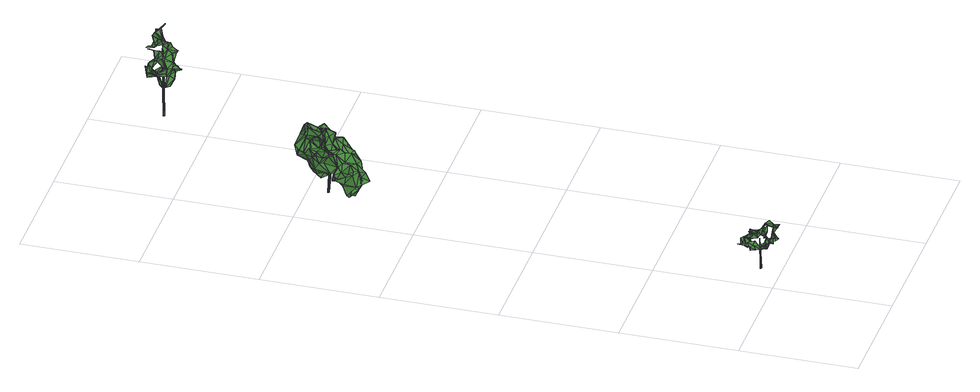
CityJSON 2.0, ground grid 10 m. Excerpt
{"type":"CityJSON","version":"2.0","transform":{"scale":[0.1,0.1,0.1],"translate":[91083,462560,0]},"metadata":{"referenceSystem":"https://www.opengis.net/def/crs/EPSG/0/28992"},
"CityObjects":{
"tree1":{"type":"SolitaryVegetationObject","attributes":{"gtid":95,"crown_width_m":3.15,"crown_median_z":3.25,"trunk_H_m":2.93,"trunk_DBH_m":0.075,"trunk_radius_m":0.0375,"trunk_base_height_m":0.32,"original_gtid":"97"},"geometry":[{"type":"MultiSurface","lod":"3","boundaries":[[[0,1,2]],[[3,1,0]],[[4,5,6]],[[7,8,9]],[[10,5,4]],[[11,6,5]],[[12,13,14]],[[15,16,17]],[[18,19,20]],[[21,22,23]],[[24,25,10]],[[26,9,8]],[[16,27,28]],[[29,30,31]],[[32,33,34]],[[21,35,22]],[[17,28,27]],[[36,37,38]],[[39,40,41]],[[31,42,43]],[[44,45,46]],[[47,45,44]],[[48,49,50]],[[14,51,52]],[[53,40,54]],[[39,54,40]],[[54,55,53]],[[14,13,56]],[[57,58,22]],[[59,60,19]],[[61,62,5]],[[6,63,64]],[[18,65,66]],[[67,68,26]],[[67,69,68]],[[23,70,21]],[[57,35,70]],[[21,70,35]],[[19,57,70]],[[71,72,9]],[[57,73,19]],[[74,75,76]],[[31,65,29]],[[77,46,68]],[[78,79,80]],[[81,69,67]],[[75,1,76]],[[11,63,6]],[[18,31,43]],[[57,19,60]],[[82,27,83]],[[4,64,6]],[[84,48,85]],[[86,84,85]],[[42,30,87]],[[80,79,88]],[[89,18,66]],[[90,91,51]],[[92,15,82]],[[93,94,38]],[[36,48,50]],[[95,62,71]],[[51,90,96]],[[22,97,84]],[[98,77,99]],[[83,68,69]],[[85,100,84]],[[14,56,91]],[[101,10,24]],[[95,62,11]],[[37,102,30]],[[78,102,37]],[[36,103,104]],[[105,106,90]],[[29,43,30]],[[98,43,29]],[[107,108,55]],[[23,22,70]],[[34,87,30]],[[9,26,72]],[[83,27,16]],[[37,49,104]],[[2,109,0]],[[60,18,19]],[[8,26,110]],[[8,110,67]],[[90,82,91]],[[10,24,5]],[[101,111,99]],[[46,92,83]],[[79,64,4]],[[61,5,24]],[[59,65,12]],[[18,89,20]],[[15,83,16]],[[15,92,83]],[[48,84,112]],[[84,97,112]],[[112,113,48]],[[13,47,65]],[[51,96,52]],[[54,114,78]],[[34,114,54]],[[46,45,92]],[[83,92,82]],[[51,14,90]],[[69,81,110]],[[15,90,14]],[[57,97,58]],[[46,99,44]],[[30,43,42]],[[82,15,14]],[[36,104,48]],[[39,115,33]],[[113,97,58]],[[109,2,1]],[[74,1,2]],[[32,49,42]],[[59,73,65]],[[14,91,82]],[[33,87,115]],[[32,87,33]],[[38,25,94]],[[73,59,19]],[[99,46,77]],[[99,77,101]],[[34,30,102]],[[58,57,113]],[[12,14,52]],[[80,54,78]],[[80,55,54]],[[39,34,54]],[[42,87,32]],[[107,79,114]],[[31,30,42]],[[37,30,42]],[[9,72,8]],[[61,72,62]],[[71,62,72]],[[96,91,56]],[[60,73,57]],[[11,25,63]],[[113,85,48]],[[17,27,82]],[[38,63,25]],[[38,94,63]],[[26,8,67]],[[8,72,26]],[[68,116,26]],[[5,11,62]],[[94,25,10]],[[4,78,79]],[[90,17,82]],[[15,17,90]],[[113,100,85]],[[57,100,113]],[[57,84,100]],[[68,116,77]],[[68,110,26]],[[60,65,73]],[[50,49,32]],[[101,117,111]],[[118,111,117]],[[110,81,67]],[[28,17,16]],[[53,108,40]],[[65,98,29]],[[47,44,98]],[[47,98,65]],[[115,41,33]],[[110,68,69]],[[115,39,41]],[[77,46,45]],[[53,55,88]],[[10,63,5]],[[11,5,63]],[[12,65,98]],[[117,101,99]],[[104,85,48]],[[80,88,55]],[[79,64,88]],[[50,114,37]],[[50,37,36]],[[57,22,35]],[[99,117,44]],[[111,117,99]],[[117,98,44]],[[108,53,55]],[[31,18,65]],[[117,99,98]],[[0,109,1]],[[48,104,49]],[[22,57,70]],[[88,79,107]],[[22,84,57]],[[5,62,24]],[[62,61,24]],[[94,25,63]],[[13,59,52]],[[114,34,40]],[[50,34,114]],[[97,58,112]],[[113,112,58]],[[103,36,119]],[[103,119,93]],[[32,34,50]],[[74,76,1]],[[34,33,41]],[[34,41,40]],[[13,65,59]],[[45,47,99]],[[77,45,99]],[[40,108,114]],[[107,114,108]],[[47,13,12]],[[59,65,60]],[[114,79,78]],[[37,114,78]],[[37,78,38]],[[98,65,43]],[[47,12,98]],[[47,98,99]],[[93,119,38]],[[34,39,33]],[[34,33,87]],[[37,119,38]],[[36,38,119]],[[104,103,37]],[[119,37,103]],[[96,51,91]],[[102,78,114]],[[102,114,34]],[[43,65,18]],[[37,42,49]],[[56,52,96]],[[22,58,97]],[[13,52,56]],[[4,6,63]],[[10,4,63]],[[107,55,88]],[[74,1,75]],[[12,52,59]],[[120,121,122]],[[122,121,123]],[[121,124,123]],[[124,121,125]],[[124,125,123]],[[125,121,120]],[[125,120,123]],[[123,120,122]]]}]},
"tree2":{"type":"SolitaryVegetationObject","attributes":{"gtid":84,"crown_width_m":5.54,"crown_median_z":3.91,"trunk_H_m":3.42,"trunk_DBH_m":0.156,"trunk_radius_m":0.0778,"trunk_base_height_m":0.49,"original_gtid":"86"},"geometry":[{"type":"MultiSurface","lod":"3","boundaries":[[[126,127,128]],[[129,130,131]],[[132,133,134]],[[135,136,137]],[[138,139,140]],[[141,142,143]],[[144,145,146]],[[147,133,148]],[[149,150,151]],[[152,153,154]],[[155,156,157]],[[158,143,154]],[[158,154,159]],[[160,141,143]],[[161,141,160]],[[129,131,141]],[[162,163,164]],[[164,163,165]],[[153,166,167]],[[168,130,129]],[[160,158,169]],[[160,169,170]],[[171,172,173]],[[174,127,157]],[[175,176,177]],[[178,179,180]],[[181,182,183]],[[143,184,154]],[[185,176,186]],[[187,188,189]],[[149,189,188]],[[190,191,192]],[[185,193,176]],[[194,195,196]],[[152,166,153]],[[197,198,127]],[[199,163,200]],[[201,183,202]],[[185,203,193]],[[178,193,203]],[[204,178,205]],[[204,205,206]],[[207,208,131]],[[209,210,137]],[[186,211,185]],[[153,159,154]],[[167,159,153]],[[212,213,214]],[[207,172,215]],[[216,215,172]],[[148,150,217]],[[218,181,201]],[[211,219,220]],[[137,136,201]],[[185,220,203]],[[221,162,164]],[[218,201,222]],[[222,201,136]],[[141,223,142]],[[200,161,199]],[[161,160,199]],[[198,197,181]],[[201,209,137]],[[224,162,221]],[[225,226,218]],[[189,227,228]],[[189,228,181]],[[130,145,229]],[[194,196,230]],[[222,136,135]],[[203,220,179]],[[143,158,160]],[[231,147,177]],[[187,189,232]],[[233,234,188]],[[138,235,236]],[[236,237,238]],[[239,240,241]],[[242,214,213]],[[243,244,245]],[[173,207,131]],[[177,193,246]],[[247,149,151]],[[199,170,169]],[[182,181,197]],[[227,132,248]],[[222,135,249]],[[188,187,233]],[[198,248,250]],[[192,251,252]],[[186,175,253]],[[176,175,186]],[[254,255,226]],[[130,168,145]],[[141,131,223]],[[256,144,161]],[[257,245,258]],[[256,224,144]],[[248,259,260]],[[174,261,262]],[[237,263,171]],[[163,199,169]],[[220,219,179]],[[251,258,252]],[[173,131,130]],[[149,188,217]],[[239,264,240]],[[264,265,240]],[[177,246,266]],[[143,142,184]],[[148,217,267]],[[268,269,219]],[[268,219,211]],[[236,237,212]],[[237,164,212]],[[270,150,148]],[[151,150,270]],[[271,263,268]],[[157,272,155]],[[173,221,171]],[[130,221,173]],[[273,267,217]],[[175,177,274]],[[249,275,254]],[[191,264,183]],[[276,277,209]],[[278,247,151]],[[148,133,270]],[[184,142,223]],[[230,199,194]],[[171,221,164]],[[253,279,280]],[[281,263,282]],[[281,171,263]],[[217,188,234]],[[264,283,265]],[[169,284,285]],[[248,286,259]],[[191,283,264]],[[208,245,244]],[[253,268,186]],[[271,282,263]],[[181,183,201]],[[276,287,247]],[[236,235,238]],[[147,275,133]],[[287,288,189]],[[289,216,290]],[[289,290,232]],[[162,200,163]],[[279,234,280]],[[227,288,291]],[[261,214,242]],[[214,261,180]],[[291,287,276]],[[244,223,208]],[[283,292,265]],[[257,251,293]],[[197,127,182]],[[283,190,292]],[[283,191,190]],[[270,278,151]],[[173,172,207]],[[139,238,196]],[[229,196,238]],[[130,238,224]],[[130,229,238]],[[268,253,280]],[[268,280,271]],[[194,170,294]],[[196,195,139]],[[170,138,294]],[[199,138,170]],[[138,199,235]],[[192,252,295]],[[180,205,178]],[[163,169,285]],[[281,271,296]],[[247,277,276]],[[278,277,247]],[[270,277,278]],[[148,267,147]],[[211,220,185]],[[256,200,224]],[[263,297,268]],[[298,299,227]],[[228,227,299]],[[228,299,298]],[[284,152,153]],[[263,237,236]],[[243,245,257]],[[229,238,237]],[[200,235,199]],[[194,199,170]],[[160,170,199]],[[249,254,300]],[[210,135,137]],[[147,231,275]],[[138,140,294]],[[301,224,238]],[[284,165,285]],[[243,302,166]],[[284,166,302]],[[159,153,152]],[[205,225,155]],[[155,225,206]],[[223,131,208]],[[210,209,277]],[[210,277,270]],[[221,130,224]],[[167,303,159]],[[145,168,146]],[[206,205,155]],[[218,249,225]],[[147,274,177]],[[226,225,254]],[[248,205,250]],[[248,260,205]],[[126,128,192]],[[304,207,215]],[[178,246,193]],[[237,171,164]],[[159,152,158]],[[284,169,152]],[[158,152,169]],[[191,126,192]],[[140,195,294]],[[190,192,295]],[[167,166,303]],[[182,126,191]],[[245,305,306]],[[307,308,304]],[[292,308,307]],[[292,307,304]],[[128,251,192]],[[301,144,224]],[[189,241,232]],[[281,282,271]],[[157,156,174]],[[266,246,204]],[[178,204,246]],[[255,300,254]],[[209,201,202]],[[209,202,276]],[[189,181,183]],[[273,175,274]],[[273,274,147]],[[273,217,234]],[[181,276,183]],[[164,213,212]],[[304,289,240]],[[231,266,255]],[[232,290,309]],[[257,302,243]],[[284,153,166]],[[303,166,153]],[[269,268,297]],[[128,262,293]],[[128,293,251]],[[149,217,150]],[[140,139,195]],[[255,204,300]],[[206,300,204]],[[275,249,135]],[[224,200,162]],[[266,204,255]],[[262,127,174]],[[141,256,129]],[[191,183,182]],[[181,291,276]],[[212,269,263]],[[212,263,236]],[[306,258,245]],[[252,258,306]],[[165,310,213]],[[284,302,165]],[[311,233,271]],[[310,302,257]],[[293,310,257]],[[165,302,310]],[[141,161,256]],[[147,267,273]],[[304,308,207]],[[257,258,251]],[[248,132,286]],[[259,275,260]],[[210,275,135]],[[291,132,227]],[[270,133,210]],[[275,210,133]],[[309,233,187]],[[233,312,271]],[[312,296,271]],[[215,216,289]],[[199,230,200]],[[163,285,165]],[[218,291,181]],[[226,291,218]],[[181,291,227]],[[269,212,219]],[[260,255,205]],[[161,168,256]],[[254,205,255]],[[275,226,255]],[[275,255,260]],[[193,177,176]],[[129,256,168]],[[213,164,165]],[[244,243,313]],[[240,232,241]],[[225,249,206]],[[202,183,276]],[[303,153,159]],[[133,132,291]],[[312,290,216]],[[309,312,233]],[[250,272,198]],[[301,238,235]],[[168,161,146]],[[189,288,227]],[[287,291,288]],[[161,144,146]],[[157,127,126]],[[306,314,252]],[[252,314,295]],[[306,308,314]],[[178,203,179]],[[218,222,249]],[[273,234,175]],[[301,196,144]],[[181,298,198]],[[223,244,313]],[[223,313,184]],[[250,205,272]],[[132,134,286]],[[259,286,134]],[[171,296,172]],[[216,296,312]],[[281,296,171]],[[172,296,216]],[[264,239,183]],[[189,183,239]],[[240,289,232]],[[291,226,275]],[[304,215,289]],[[269,297,263]],[[304,240,292]],[[265,292,240]],[[247,287,149]],[[189,149,287]],[[225,205,254]],[[249,315,206]],[[300,206,315]],[[300,315,249]],[[312,309,290]],[[266,231,177]],[[301,230,196]],[[301,235,200]],[[200,230,301]],[[126,182,127]],[[306,305,308]],[[179,214,180]],[[139,138,238]],[[236,238,138]],[[262,128,127]],[[186,268,211]],[[293,262,316]],[[262,261,316]],[[261,242,316]],[[242,213,316]],[[293,316,310]],[[213,310,316]],[[180,156,205]],[[155,205,156]],[[261,174,156]],[[261,156,180]],[[292,314,308]],[[292,190,314]],[[295,314,190]],[[227,248,317]],[[227,317,298]],[[198,298,317]],[[198,317,248]],[[298,181,228]],[[154,184,313]],[[152,154,313]],[[152,313,166]],[[243,166,313]],[[133,275,134]],[[134,275,259]],[[133,291,275]],[[187,232,309]],[[214,179,219]],[[196,229,145]],[[311,280,234]],[[233,311,234]],[[189,239,241]],[[144,196,145]],[[200,256,161]],[[275,231,255]],[[254,275,255]],[[253,175,279]],[[279,175,234]],[[311,271,280]],[[207,305,208]],[[308,305,207]],[[208,305,245]],[[214,219,212]],[[205,155,272]],[[127,198,272]],[[127,272,157]],[[294,195,194]],[[318,319,320]],[[319,321,322]],[[319,322,320]],[[320,322,323]],[[320,323,318]],[[323,322,324]],[[323,324,318]],[[322,321,324]],[[324,321,325]],[[324,325,318]],[[321,326,325]],[[325,326,327]],[[325,327,318]],[[327,326,318]],[[326,321,319]],[[326,319,318]]]}]},
"tree3":{"type":"SolitaryVegetationObject","attributes":{"gtid":61,"crown_width_m":2.95,"crown_median_z":5.24,"trunk_H_m":4.96,"trunk_DBH_m":0.101,"trunk_radius_m":0.0505,"trunk_base_height_m":0.28,"original_gtid":"62"},"geometry":[{"type":"MultiSurface","lod":"3","boundaries":[[[328,329,330]],[[331,330,329]],[[332,333,334]],[[335,331,336]],[[337,338,339]],[[337,339,340]],[[341,342,343]],[[344,345,346]],[[347,348,333]],[[347,333,332]],[[349,331,329]],[[350,351,352]],[[342,353,343]],[[346,354,344]],[[355,356,357]],[[354,358,351]],[[359,360,361]],[[362,363,364]],[[365,363,362]],[[366,367,368]],[[369,370,348]],[[352,350,371]],[[352,371,372]],[[371,373,374]],[[371,374,375]],[[365,376,361]],[[351,377,378]],[[379,380,381]],[[363,361,360]],[[382,383,384]],[[385,334,386]],[[387,368,367]],[[388,389,390]],[[391,383,382]],[[384,383,391]],[[388,392,389]],[[393,394,369]],[[393,328,394]],[[395,333,348]],[[363,396,375]],[[397,398,399]],[[330,329,400]],[[338,391,382]],[[371,401,372]],[[402,374,373]],[[403,402,404]],[[355,357,405]],[[383,406,391]],[[407,406,383]],[[342,408,353]],[[409,410,411]],[[407,410,412]],[[413,414,415]],[[333,416,366]],[[417,418,419]],[[420,421,422]],[[423,417,422]],[[372,415,352]],[[424,425,426]],[[386,427,382]],[[387,367,394]],[[416,333,395]],[[417,419,336]],[[328,428,379]],[[429,357,356]],[[335,421,349]],[[427,339,382]],[[418,429,342]],[[430,431,432]],[[432,433,434]],[[435,433,432]],[[427,436,339]],[[331,335,349]],[[373,437,438]],[[439,359,376]],[[420,417,336]],[[423,440,417]],[[364,345,344]],[[385,338,334]],[[423,422,441]],[[403,442,338]],[[334,338,442]],[[341,418,342]],[[341,377,418]],[[415,443,444]],[[402,373,404]],[[384,391,406]],[[432,440,430]],[[413,415,445]],[[446,447,448]],[[446,448,424]],[[391,338,385]],[[443,402,403]],[[394,370,369]],[[336,341,343]],[[401,375,374]],[[343,423,336]],[[351,378,449]],[[420,331,421]],[[361,363,365]],[[442,404,334]],[[442,403,404]],[[332,334,404]],[[369,348,450]],[[451,397,452]],[[441,421,335]],[[336,441,335]],[[397,398,451]],[[336,423,441]],[[332,404,347]],[[453,454,387]],[[436,387,454]],[[343,353,423]],[[424,409,425]],[[330,362,455]],[[386,411,407]],[[410,407,411]],[[352,415,414]],[[456,355,356]],[[409,448,410]],[[424,448,409]],[[364,375,345]],[[457,400,329]],[[363,360,376]],[[358,378,351]],[[356,458,413]],[[355,458,356]],[[459,425,392]],[[412,451,407]],[[455,376,369]],[[368,436,427]],[[368,427,386]],[[460,394,461]],[[445,340,462]],[[420,336,331]],[[414,413,405]],[[350,437,371]],[[350,352,437]],[[354,378,358]],[[357,429,405]],[[449,377,351]],[[429,352,414]],[[429,414,405]],[[463,454,453]],[[336,419,331]],[[375,401,371]],[[464,367,347]],[[403,338,337]],[[459,389,392]],[[403,337,443]],[[363,375,364]],[[374,402,443]],[[431,355,456]],[[432,431,456]],[[353,456,431]],[[396,360,363]],[[347,366,348]],[[367,366,347]],[[352,418,437]],[[435,381,380]],[[438,445,462]],[[428,455,369]],[[421,331,349]],[[438,464,373]],[[465,464,438]],[[423,353,430]],[[393,329,328]],[[461,394,328]],[[420,422,417]],[[348,366,450]],[[367,450,366]],[[350,375,362]],[[375,363,362]],[[364,350,362]],[[382,409,411]],[[382,411,386]],[[465,466,450]],[[428,466,465]],[[382,425,409]],[[428,330,455]],[[429,418,352]],[[380,428,438]],[[437,438,428]],[[346,350,354]],[[376,400,369]],[[376,439,400]],[[400,457,369]],[[418,413,445]],[[382,339,338]],[[454,379,436]],[[467,462,340]],[[377,358,378]],[[430,440,423]],[[460,453,387]],[[460,387,394]],[[435,432,456]],[[464,465,367]],[[454,463,468]],[[425,459,409]],[[369,450,466]],[[369,466,428]],[[350,346,375]],[[458,405,413]],[[465,438,428]],[[330,428,328]],[[368,347,366]],[[333,347,334]],[[366,347,333]],[[370,394,367]],[[449,419,418]],[[383,391,385]],[[426,469,446]],[[431,430,353]],[[345,375,346]],[[379,428,380]],[[418,445,437]],[[435,413,418]],[[397,446,469]],[[435,418,417]],[[374,372,401]],[[373,371,437]],[[449,378,377]],[[412,410,447]],[[425,382,470]],[[350,364,344]],[[435,408,413]],[[339,467,340]],[[441,422,421]],[[416,348,366]],[[370,366,348]],[[467,339,436]],[[373,464,404]],[[347,404,464]],[[377,449,418]],[[425,392,470]],[[425,470,471]],[[425,471,426]],[[435,440,434]],[[434,440,432]],[[381,435,434]],[[417,440,435]],[[368,387,436]],[[351,378,354]],[[469,452,397]],[[334,464,386]],[[350,351,354]],[[400,376,365]],[[379,472,328]],[[450,367,465]],[[350,344,351]],[[449,351,344]],[[342,429,408]],[[408,429,356]],[[438,462,380]],[[438,437,445]],[[410,448,447]],[[386,464,368]],[[347,368,464]],[[447,446,412]],[[451,446,397]],[[412,446,451]],[[446,452,406]],[[446,451,452]],[[424,426,446]],[[393,369,329]],[[457,329,369]],[[380,433,435]],[[462,381,433]],[[462,433,380]],[[434,433,381]],[[462,467,381]],[[467,436,379]],[[467,379,381]],[[370,367,366]],[[347,464,334]],[[456,408,435]],[[356,408,456]],[[376,455,365]],[[376,365,363]],[[413,408,356]],[[386,407,383]],[[386,383,385]],[[461,328,472]],[[454,453,472]],[[454,472,379]],[[384,406,452]],[[446,406,407]],[[446,407,451]],[[341,419,449]],[[336,419,341]],[[382,384,470]],[[443,415,372]],[[443,372,374]],[[362,473,365]],[[330,473,362]],[[470,384,471]],[[341,449,377]],[[452,469,384]],[[351,449,354]],[[469,426,384]],[[344,354,449]],[[471,384,426]],[[359,376,360]],[[361,376,359]],[[337,340,444]],[[337,444,443]],[[400,365,473]],[[400,473,330]],[[472,453,387]],[[472,387,461]],[[461,387,460]],[[415,340,445]],[[444,340,415]],[[455,362,365]],[[355,357,458]],[[405,458,357]],[[395,348,416]],[[408,456,353]],[[474,475,476]],[[474,476,477]],[[477,476,478]],[[476,475,479]],[[476,479,478]],[[479,475,478]],[[478,475,480]],[[475,474,480]],[[480,474,481]],[[480,481,478]],[[481,474,477]],[[481,477,478]]]}]}
},
"vertices":[
[19,24,44],[16,23,43],[15,20,46],[18,24,44],[28,27,28],[22,29,27],[27,30,31],[11,32,33],[12,27,32],[13,31,32],[24,25,28],[25,31,32],[23,9,31],[22,9,31],[19,8,34],[13,10,34],[11,12,35],[11,11,35],[31,7,31],[31,8,36],[33,6,31],[34,4,42],[33,9,43],[32,5,42],[20,24,27],[23,26,33],[14,25,34],[11,12,34],[8,13,35],[29,12,27],[31,15,31],[31,11,28],[35,17,33],[37,18,32],[35,19,31],[35,4,42],[29,20,37],[30,19,33],[27,23,34],[39,19,32],[39,22,32],[38,20,32],[31,15,32],[28,12,29],[21,13,26],[18,11,28],[16,14,28],[20,10,27],[31,18,39],[32,18,34],[33,18,34],[19,8,37],[21,7,34],[40,27,30],[37,24,30],[37,28,29],[19,5,33],[34,9,39],[36,14,41],[26,5,35],[30,9,35],[19,26,26],[19,30,28],[26,30,32],[31,28,32],[26,9,31],[30,6,29],[11,22,32],[14,20,32],[11,17,30],[32,5,40],[16,31,31],[16,29,31],[29,9,35],[13,21,45],[12,22,45],[12,21,45],[19,17,29],[31,22,29],[32,27,31],[33,26,31],[9,21,30],[13,10,33],[13,14,30],[33,15,42],[31,16,40],[28,14,46],[37,15,32],[35,30,31],[32,4,30],[16,10,39],[19,8,35],[15,13,29],[23,19,34],[23,25,33],[22,33,32],[18,5,39],[39,14,42],[25,14,29],[22,15,27],[33,15,41],[22,20,27],[32,18,33],[25,17,37],[28,16,38],[13,11,41],[14,11,41],[34,26,31],[37,25,30],[17,17,42],[13,21,30],[26,17,23],[34,16,41],[36,15,40],[34,21,31],[41,16,35],[18,20,34],[26,17,24],[25,21,22],[28,21,35],[28,17,3],[28,18,3],[26,18,32],[25,18,32],[27,18,3],[27,17,3],
[33,386,51],[33,390,47],[31,382,50],[27,347,38],[33,351,32],[32,356,42],[61,390,39],[60,402,41],[60,394,32],[49,408,52],[46,403,59],[57,407,56],[26,360,21],[27,356,15],[25,357,17],[21,351,42],[16,354,44],[13,354,42],[29,350,28],[30,349,28],[28,345,30],[59,399,30],[62,401,40],[67,389,49],[68,395,47],[71,395,50],[11,367,38],[9,368,39],[13,360,40],[34,400,43],[34,394,41],[32,396,50],[13,361,33],[7,367,39],[16,352,30],[20,349,30],[32,360,39],[24,362,35],[35,368,37],[26,369,40],[16,371,38],[6,369,40],[28,344,30],[15,363,30],[16,360,21],[44,362,33],[51,362,39],[41,355,39],[32,390,44],[56,389,23],[51,393,19],[53,396,29],[39,397,28],[33,390,29],[31,391,32],[50,393,51],[43,387,52],[50,390,55],[15,358,42],[43,389,17],[52,385,15],[61,376,47],[63,382,43],[58,383,48],[38,384,51],[41,385,57],[28,382,56],[49,395,22],[22,358,18],[24,357,17],[28,353,21],[42,387,47],[43,389,45],[20,361,27],[24,361,33],[47,401,60],[52,397,53],[37,394,26],[42,400,32],[40,398,34],[37,407,39],[42,363,45],[30,365,43],[59,405,57],[56,402,49],[45,387,21],[41,372,26],[35,373,34],[32,378,29],[50,367,39],[56,365,39],[65,388,38],[48,402,52],[40,380,30],[37,391,24],[37,358,36],[45,403,54],[26,360,44],[31,352,31],[42,407,41],[51,404,47],[57,386,41],[52,380,49],[34,358,23],[26,359,22],[54,402,31],[57,374,49],[54,378,41],[55,385,34],[26,360,22],[37,364,22],[38,362,24],[33,358,23],[49,381,52],[50,379,52],[52,380,50],[37,385,35],[23,369,42],[25,366,45],[28,372,50],[47,398,28],[66,393,54],[47,389,34],[43,411,44],[38,392,40],[27,379,53],[28,379,53],[51,383,21],[45,408,39],[49,405,35],[24,350,35],[28,375,50],[28,375,51],[51,398,33],[51,400,34],[31,387,38],[31,384,43],[43,370,23],[50,387,60],[47,378,59],[51,402,31],[61,394,32],[48,380,22],[43,374,20],[65,396,48],[51,376,33],[36,393,41],[62,391,27],[57,393,29],[59,403,41],[60,396,53],[60,397,53],[63,395,52],[49,387,28],[52,382,34],[45,368,35],[41,372,27],[43,382,57],[16,371,37],[22,366,38],[54,393,29],[62,395,52],[60,388,43],[54,374,45],[57,367,39],[55,396,47],[45,380,49],[32,379,47],[20,359,17],[31,382,51],[47,367,36],[44,374,20],[45,383,44],[52,379,42],[45,408,38],[30,356,24],[23,370,42],[6,369,39],[47,373,41],[36,367,48],[34,370,52],[44,378,43],[36,371,46],[58,369,38],[34,374,45],[53,382,34],[55,370,37],[21,366,39],[33,378,47],[42,408,41],[36,381,42],[48,383,37],[42,380,39],[43,383,5],[42,381,39],[42,382,5],[42,383,5],[41,381,39],[41,380,39],[41,379,39],[43,382,5],[42,379,39],
[127,547,51],[132,546,44],[129,543,44],[125,549,41],[131,535,59],[134,537,59],[129,537,65],[128,553,40],[122,550,42],[119,541,59],[124,540,65],[121,543,61],[115,542,60],[118,547,42],[115,548,45],[114,554,42],[117,536,35],[120,533,40],[119,533,41],[131,538,60],[136,541,55],[128,552,41],[119,537,44],[113,539,36],[114,538,45],[112,553,47],[113,538,36],[106,550,52],[109,549,50],[106,546,50],[110,540,37],[136,535,43],[132,532,43],[132,535,42],[128,539,44],[127,535,44],[121,536,42],[131,537,43],[133,542,58],[131,544,58],[128,544,60],[135,543,50],[135,543,54],[118,534,52],[117,534,52],[121,535,55],[120,532,54],[123,533,46],[133,537,44],[112,543,38],[111,540,37],[122,550,56],[120,547,55],[120,551,56],[123,544,69],[124,542,72],[119,543,76],[125,538,71],[127,542,67],[131,551,55],[114,555,70],[117,554,70],[115,555,70],[123,539,72],[118,549,69],[132,544,46],[134,550,54],[137,539,56],[131,530,44],[125,547,83],[127,543,86],[127,543,87],[133,543,45],[123,528,48],[121,534,56],[124,536,62],[128,534,60],[105,544,51],[119,543,77],[127,545,75],[111,548,48],[125,551,72],[128,551,75],[125,547,73],[131,551,78],[110,545,49],[113,538,49],[113,537,53],[138,539,56],[119,550,46],[116,545,45],[120,546,42],[122,555,45],[123,556,45],[121,558,48],[115,555,43],[124,552,75],[121,550,70],[121,552,78],[126,545,61],[124,544,51],[109,546,48],[112,553,48],[110,554,49],[116,554,54],[118,549,56],[118,553,55],[116,551,50],[126,547,61],[117,539,51],[120,541,55],[137,536,43],[116,551,49],[122,555,44],[124,531,65],[120,534,56],[117,541,58],[115,540,52],[125,548,81],[131,552,78],[127,551,75],[115,542,36],[134,543,54],[127,546,82],[119,543,78],[129,554,59],[126,552,61],[129,540,45],[109,550,49],[134,545,44],[108,546,50],[119,552,69],[135,554,55],[131,551,54],[117,547,57],[127,556,61],[127,541,59],[128,545,57],[127,547,52],[117,546,60],[125,557,62],[120,549,82],[120,548,69],[123,548,74],[128,547,54],[129,540,44],[123,542,3],[122,542,3],[123,543,3],[123,544,52],[122,544,52],[122,543,3],[122,543,52],[123,543,52]
]}
